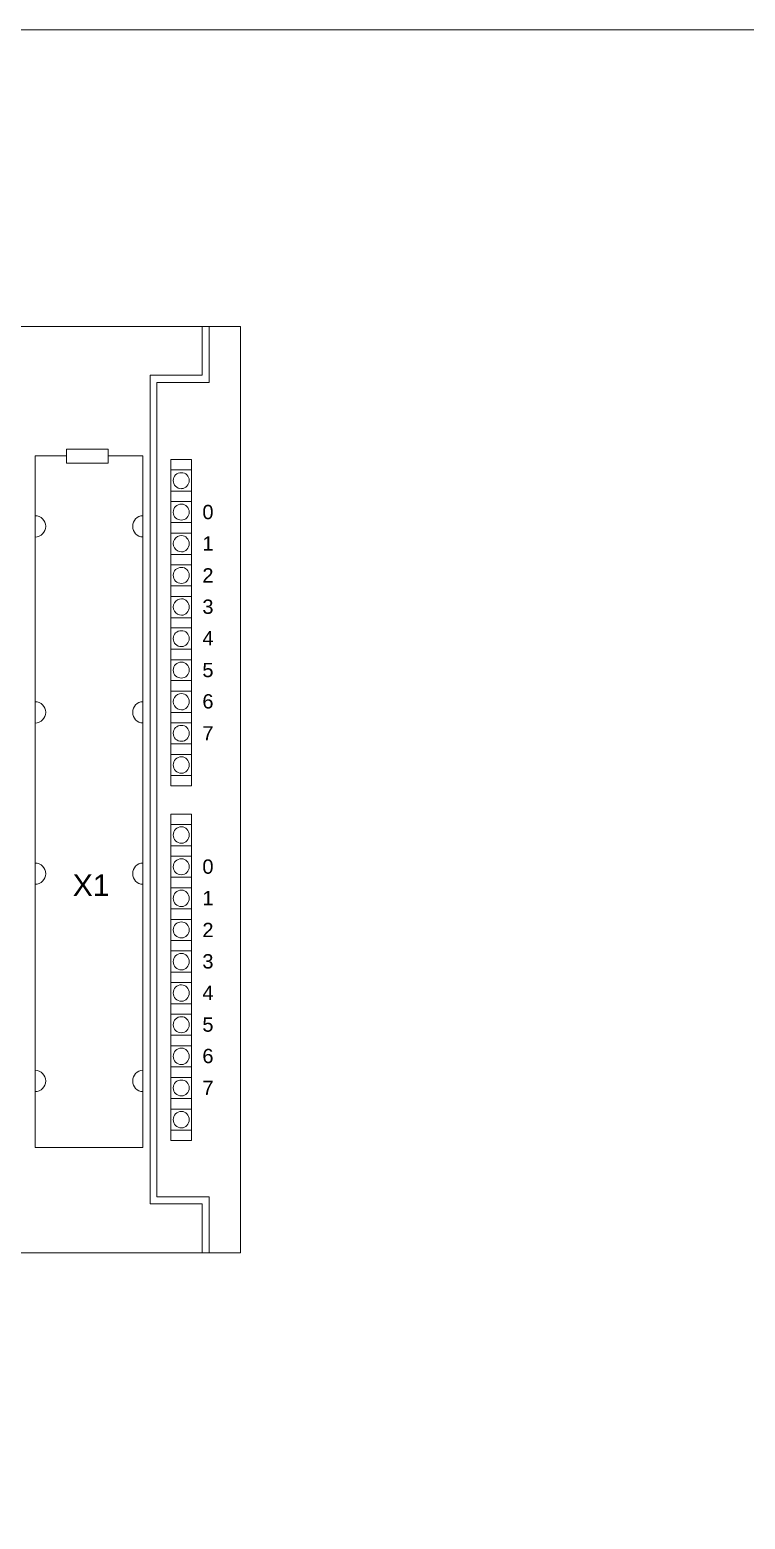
# Model space of a CAD drawing. Header units: millimetres. Extents: x 2 to 14510, y -7775 to 12.
# Drawn here: x 1340.8 to 1437.3, y -1960.4 to -1759.5 of the extents above; entities that cross this region are included whole.
import ezdxf

# ---------------------------------------------------------------- set-up
doc = ezdxf.new("R2010")
doc.units = ezdxf.units.MM
doc.layers.add('eProC - L2', color=41, linetype='Continuous', lineweight=20)
doc.styles.get("Standard").update_dxf_attribs({"font": 'arial.ttf'})

msp = doc.modelspace()

# ---------------------------------------------------------------- linework, layer by layer
at = {"layer": 'eProC - L2', "lineweight": 9}
for p, q in [((1369.24, -1799.46), (1169.23, -1799.46)), ((1369.24, -1924.46), (1369.24, -1799.46))]:
    msp.add_line(p, q, dxfattribs=at)
at = {"layer": 'eProC - L2', "lineweight": 13}
for p, q in [((1369.24, -1799.46), (1327.92, -1799.46)), ((1364.09, -1806.04), (1364.09, -1799.46)), ((1365.01, -1799.46), (1365.01, -1807.02)), ((1369.24, -1924.46), (1369.24, -1799.46)), ((1357.05, -1917.81), (1357.05, -1806.04)), ((1357.05, -1806.04), (1364.09, -1806.04)), ((1365.01, -1807.02), (1357.97, -1807.02)), ((1357.97, -1807.02), (1357.97, -1916.9)), ((1351.38, -1816.01), (1345.78, -1816.01)), ((1345.78, -1816.01), (1345.78, -1817.9)), ((1351.38, -1817.9), (1351.38, -1816.01)), ((1341.54, -1910.25), (1341.54, -1816.92)), ((1341.54, -1816.92), (1345.78, -1816.92)), ((1345.78, -1817.9), (1351.38, -1817.9)), ((1351.38, -1816.92), (1356.08, -1816.92)), ((1356.08, -1816.92), (1356.08, -1910.25)), ((1359.86, -1861.44), (1359.86, -1817.44)), ((1359.86, -1817.44), (1362.66, -1817.44)), ((1362.66, -1817.44), (1362.66, -1861.44)), ((1359.86, -1818.81), (1362.66, -1818.81)), ((1359.86, -1821.68), (1362.66, -1821.68)), ((1359.86, -1823.11), (1362.66, -1823.11)), ((1359.86, -1825.92), (1362.66, -1825.92)), ((1359.86, -1827.35), (1362.66, -1827.35)), ((1359.86, -1830.22), (1362.66, -1830.22)), ((1359.86, -1831.65), (1362.66, -1831.65)), ((1359.86, -1834.45), (1362.66, -1834.45)), ((1359.86, -1835.89), (1362.66, -1835.89)), ((1359.86, -1838.76), (1362.66, -1838.76)), ((1359.86, -1840.12), (1362.66, -1840.12)), ((1359.86, -1842.99), (1362.66, -1842.99)), ((1359.86, -1844.43), (1362.66, -1844.43)), ((1359.86, -1847.23), (1362.66, -1847.23)), ((1359.86, -1848.66), (1362.66, -1848.66)), ((1359.86, -1851.53), (1362.66, -1851.53)), ((1359.86, -1852.96), (1362.66, -1852.96)), ((1359.86, -1855.77), (1362.66, -1855.77)), ((1359.86, -1857.2), (1362.66, -1857.2)), ((1359.86, -1860.07), (1362.66, -1860.07)), ((1362.66, -1861.44), (1359.86, -1861.44)), ((1359.86, -1909.27), (1359.86, -1865.28)), ((1359.86, -1865.28), (1362.66, -1865.28)), ((1362.66, -1865.28), (1362.66, -1909.27)), ((1359.86, -1866.65), (1362.66, -1866.65)), ((1359.86, -1869.52), (1362.66, -1869.52)), ((1359.86, -1870.95), (1362.66, -1870.95)), ((1359.86, -1873.75), (1362.66, -1873.75)), ((1359.86, -1875.19), (1362.66, -1875.19)), ((1359.86, -1878.05), (1362.66, -1878.05)), ((1359.86, -1879.49), (1362.66, -1879.49)), ((1359.86, -1882.29), (1362.66, -1882.29)), ((1359.86, -1883.72), (1362.66, -1883.72)), ((1359.86, -1886.59), (1362.66, -1886.59)), ((1359.86, -1887.96), (1362.66, -1887.96)), ((1359.86, -1890.83), (1362.66, -1890.83)), ((1359.86, -1892.26), (1362.66, -1892.26)), ((1359.86, -1895.06), (1362.66, -1895.06)), ((1359.86, -1896.5), (1362.66, -1896.5)), ((1359.86, -1899.36), (1362.66, -1899.36)), ((1359.86, -1900.8), (1362.66, -1900.8)), ((1359.86, -1903.6), (1362.66, -1903.6)), ((1359.86, -1905.04), (1362.66, -1905.04)), ((1359.86, -1907.9), (1362.66, -1907.9)), ((1356.08, -1910.25), (1341.54, -1910.25)), ((1362.66, -1909.27), (1359.86, -1909.27)), ((1364.09, -1917.81), (1357.05, -1917.81)), ((1357.97, -1916.9), (1365.01, -1916.9)), ((1364.09, -1924.46), (1364.09, -1917.81)), ((1365.01, -1916.9), (1365.01, -1924.46)), ((1327.92, -1924.46), (1369.24, -1924.46))]:
    msp.add_line(p, q, dxfattribs=at)
at = {"layer": 'eProC - L2', "linetype": 'Continuous'}
msp.add_line((1369.24, -1924.46), (1369.24, -1803.52), dxfattribs=at)
at = {"layer": 'eProC - L2', "color": 251, "lineweight": 9, "true_color": 0x535353}
msp.add_line((1169.23, -1924.46), (1369.24, -1924.46), dxfattribs=at)
at = {"layer": 'eProC - L2'}
msp.add_lwpolyline([(1089.21, -1759.46), (1569.21, -1759.46), (1569.21, -2759.46), (1089.21, -2759.46), (1089.21, -1759.46)], dxfattribs=at)
at = {"layer": 'eProC - L2', "lineweight": 13}
for centre, radius, start, end in [((1361.28, -1820.26), 1.1, 179.5026, 270.5515), ((1361.3, -1820.23), 1.03, 359.2903, 90.7305), ((1341.53, -1826.45), 1.45, 0.4999, 89.4935), ((1361.3, -1824.56), 1.03, 269.2695, 0.7097), ((1341.53, -1826.43), 1.45, 270.511, 359.5171), ((1361.28, -1828.77), 1.1, 89.4485, 270.5515), ((1361.3, -1833.01), 1.03, 359.2903, 90.7305), ((1361.28, -1837.31), 1.1, 89.4485, 270.534), ((1361.28, -1841.57), 1.1, 179.5026, 270.5515), ((1361.3, -1841.55), 1.03, 359.2903, 90.7305), ((1361.3, -1845.87), 1.03, 269.2695, 0.7097), ((1341.53, -1851.54), 1.45, 0.51, 89.5048), ((1361.28, -1850.09), 1.1, 89.466, 270.5895), ((1341.53, -1851.52), 1.45, 270.52, 359.5349), ((1361.3, -1854.32), 1.03, 359.2637, 90.735), ((1361.28, -1858.62), 1.1, 89.4585, 180.4735), ((1361.28, -1868.07), 1.1, 89.4585, 180.4735), ((1341.53, -1873.31), 1.45, 0.5076, 89.4911), ((1361.3, -1872.4), 1.03, 269.2488, 0.6789), ((1341.53, -1873.28), 1.45, 270.52, 359.5349), ((1361.28, -1876.61), 1.1, 89.4585, 180.4735), ((1361.3, -1880.84), 1.03, 359.3106, 90.688), ((1361.28, -1885.17), 1.1, 179.5265, 270.5415), ((1361.28, -1889.38), 1.1, 89.4585, 180.4735), ((1361.3, -1893.71), 1.03, 269.265, 0.7363), ((1361.28, -1897.92), 1.1, 89.4585, 180.4735), ((1341.53, -1901.27), 1.45, 0.4996, 89.4456), ((1341.53, -1901.24), 1.45, 270.5089, 359.4924), ((1361.3, -1902.16), 1.03, 359.3211, 90.7512), ((1361.28, -1906.46), 1.1, 89.4585, 180.4735)]:
    msp.add_arc(centre, radius, start, end, dxfattribs=at)
for points in [[(1361.29, -1819.2), (1360.64, -1819.2), (1360.18, -1819.66), (1360.18, -1820.25)], [(1361.29, -1821.35), (1361.88, -1821.35), (1362.33, -1820.83), (1362.33, -1820.25)], [(1361.29, -1823.44), (1360.64, -1823.44), (1360.18, -1823.9), (1360.18, -1824.55)], [(1362.33, -1824.55), (1362.33, -1823.9), (1361.88, -1823.44), (1361.29, -1823.44)], [(1356.08, -1825), (1355.3, -1825), (1354.71, -1825.66), (1354.71, -1826.44)], [(1360.18, -1824.55), (1360.18, -1825.13), (1360.64, -1825.59), (1361.29, -1825.59)], [(1354.71, -1826.44), (1354.71, -1827.22), (1355.3, -1827.87), (1356.08, -1827.87)], [(1362.33, -1828.78), (1362.33, -1828.2), (1361.88, -1827.68), (1361.29, -1827.68)], [(1361.29, -1829.89), (1361.88, -1829.89), (1362.33, -1829.37), (1362.33, -1828.78)], [(1361.29, -1831.98), (1360.64, -1831.98), (1360.18, -1832.43), (1360.18, -1833.02)], [(1360.18, -1833.02), (1360.18, -1833.67), (1360.64, -1834.13), (1361.29, -1834.13)], [(1361.29, -1834.13), (1361.88, -1834.13), (1362.33, -1833.67), (1362.33, -1833.02)], [(1362.33, -1837.32), (1362.33, -1836.73), (1361.88, -1836.21), (1361.29, -1836.21)], [(1361.29, -1838.43), (1361.88, -1838.43), (1362.33, -1837.91), (1362.33, -1837.32)], [(1361.29, -1840.52), (1360.64, -1840.52), (1360.18, -1840.97), (1360.18, -1841.56)], [(1361.29, -1842.67), (1361.88, -1842.67), (1362.33, -1842.14), (1362.33, -1841.56)], [(1361.29, -1844.75), (1360.64, -1844.75), (1360.18, -1845.21), (1360.18, -1845.86)], [(1360.18, -1845.86), (1360.18, -1846.45), (1360.64, -1846.9), (1361.29, -1846.9)], [(1362.33, -1845.86), (1362.33, -1845.21), (1361.88, -1844.75), (1361.29, -1844.75)], [(1356.08, -1850.1), (1355.3, -1850.1), (1354.71, -1850.75), (1354.71, -1851.53)], [(1362.33, -1850.1), (1362.33, -1849.51), (1361.88, -1848.99), (1361.29, -1848.99)], [(1361.29, -1851.2), (1361.88, -1851.2), (1362.33, -1850.68), (1362.33, -1850.1)], [(1354.71, -1851.53), (1354.71, -1852.31), (1355.3, -1852.96), (1356.08, -1852.96)], [(1361.29, -1853.29), (1360.64, -1853.29), (1360.18, -1853.74), (1360.18, -1854.33)], [(1360.18, -1854.33), (1360.18, -1854.98), (1360.64, -1855.44), (1361.29, -1855.44)], [(1361.29, -1855.44), (1361.88, -1855.44), (1362.33, -1854.98), (1362.33, -1854.33)], [(1362.33, -1858.63), (1362.33, -1858.05), (1361.88, -1857.52), (1361.29, -1857.52)], [(1360.18, -1858.63), (1360.18, -1859.22), (1360.64, -1859.74), (1361.29, -1859.74)], [(1361.29, -1859.74), (1361.88, -1859.74), (1362.33, -1859.22), (1362.33, -1858.63)], [(1360.18, -1868.08), (1360.18, -1868.67), (1360.64, -1869.19), (1361.29, -1869.19)], [(1362.33, -1868.08), (1362.33, -1867.5), (1361.88, -1866.97), (1361.29, -1866.97)], [(1361.29, -1869.19), (1361.88, -1869.19), (1362.33, -1868.67), (1362.33, -1868.08)], [(1356.08, -1871.86), (1355.3, -1871.86), (1354.71, -1872.51), (1354.71, -1873.3)], [(1361.29, -1871.28), (1360.64, -1871.28), (1360.18, -1871.73), (1360.18, -1872.38)], [(1360.18, -1872.38), (1360.18, -1872.97), (1360.64, -1873.43), (1361.29, -1873.43)], [(1362.33, -1872.38), (1362.33, -1871.73), (1361.88, -1871.28), (1361.29, -1871.28)], [(1354.71, -1873.3), (1354.71, -1874.08), (1355.3, -1874.73), (1356.08, -1874.73)], [(1362.33, -1876.62), (1362.33, -1876.03), (1361.88, -1875.51), (1361.29, -1875.51)], [(1360.18, -1876.62), (1360.18, -1877.21), (1360.64, -1877.73), (1361.29, -1877.73)], [(1361.29, -1877.73), (1361.88, -1877.73), (1362.33, -1877.21), (1362.33, -1876.62)], [(1361.29, -1879.81), (1360.64, -1879.81), (1360.18, -1880.27), (1360.18, -1880.86)], [(1360.18, -1880.86), (1360.18, -1881.51), (1360.64, -1881.96), (1361.29, -1881.96)], [(1361.29, -1881.96), (1361.88, -1881.96), (1362.33, -1881.51), (1362.33, -1880.86)], [(1361.29, -1884.05), (1360.64, -1884.05), (1360.18, -1884.57), (1360.18, -1885.16)], [(1362.33, -1885.16), (1362.33, -1884.57), (1361.88, -1884.05), (1361.29, -1884.05)], [(1361.29, -1886.27), (1361.88, -1886.27), (1362.33, -1885.75), (1362.33, -1885.16)], [(1362.33, -1889.39), (1362.33, -1888.81), (1361.88, -1888.29), (1361.29, -1888.29)], [(1360.18, -1889.39), (1360.18, -1889.98), (1360.64, -1890.5), (1361.29, -1890.5)], [(1361.29, -1890.5), (1361.88, -1890.5), (1362.33, -1889.98), (1362.33, -1889.39)], [(1361.29, -1892.59), (1360.64, -1892.59), (1360.18, -1893.04), (1360.18, -1893.69)], [(1362.33, -1893.69), (1362.33, -1893.04), (1361.88, -1892.59), (1361.29, -1892.59)], [(1360.18, -1893.69), (1360.18, -1894.28), (1360.64, -1894.74), (1361.29, -1894.74)], [(1360.18, -1897.93), (1360.18, -1898.52), (1360.64, -1899.04), (1361.29, -1899.04)], [(1362.33, -1897.93), (1362.33, -1897.35), (1361.88, -1896.82), (1361.29, -1896.82)], [(1361.29, -1899.04), (1361.88, -1899.04), (1362.33, -1898.52), (1362.33, -1897.93)], [(1356.08, -1899.82), (1355.3, -1899.82), (1354.71, -1900.47), (1354.71, -1901.26)], [(1354.71, -1901.26), (1354.71, -1902.04), (1355.3, -1902.69), (1356.08, -1902.69)], [(1361.29, -1901.13), (1360.64, -1901.13), (1360.18, -1901.58), (1360.18, -1902.17)], [(1360.18, -1902.17), (1360.18, -1902.82), (1360.64, -1903.27), (1361.29, -1903.27)], [(1361.29, -1903.27), (1361.88, -1903.27), (1362.33, -1902.82), (1362.33, -1902.17)], [(1360.18, -1906.47), (1360.18, -1907.06), (1360.64, -1907.58), (1361.29, -1907.58)], [(1362.33, -1906.47), (1362.33, -1905.88), (1361.88, -1905.36), (1361.29, -1905.36)], [(1361.29, -1907.58), (1361.88, -1907.58), (1362.33, -1907.06), (1362.33, -1906.47)]]:
    msp.add_open_spline(points, degree=3, dxfattribs=at)

# ---------------------------------------------------------------- texts
at = {"layer": 'eProC - L2'}
for s, insert, char_height, attachment_point in [('0', (1364.86, -1824.52), 1.93, 5), ('1', (1364.86, -1828.75), 1.93, 5), ('2', (1364.86, -1833.05), 1.93, 5), ('3', (1364.86, -1837.29), 1.93, 5), ('4', (1364.86, -1841.53), 1.93, 5), ('5', (1364.86, -1845.83), 1.93, 5), ('6', (1364.86, -1850.06), 1.93, 5), ('7', (1364.86, -1854.36), 1.93, 5), ('0', (1364.86, -1872.35), 1.93, 5), ('X1', (1346.62, -1873.4), 2.902, 1), ('1', (1364.86, -1876.59), 1.93, 5), ('2', (1364.86, -1880.89), 1.93, 5), ('3', (1364.86, -1885.13), 1.93, 5), ('4', (1364.86, -1889.36), 1.93, 5), ('5', (1364.86, -1893.66), 1.93, 5), ('6', (1364.86, -1897.9), 1.93, 5), ('7', (1364.86, -1902.2), 1.93, 5)]:
    msp.add_mtext_dynamic_manual_height_columns(s, width=8.5603, gutter_width=12.09, heights=[0], dxfattribs=dict(at, insert=insert, char_height=char_height, attachment_point=attachment_point))

doc.saveas('drawing.dxf')
